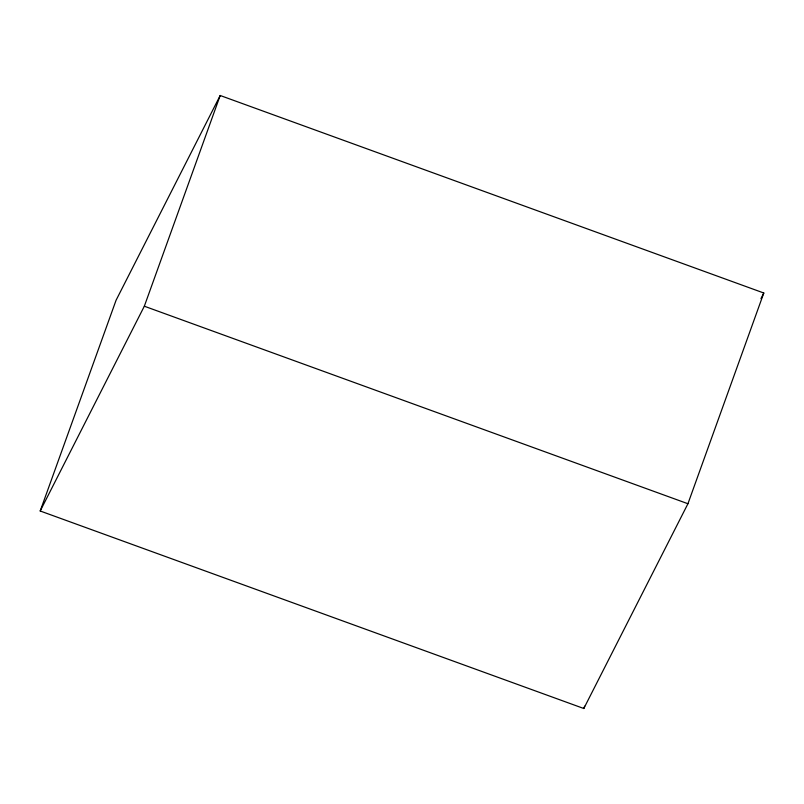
<?xml version="1.0" encoding="UTF-8"?>
<svg xmlns="http://www.w3.org/2000/svg" width="804" height="804" viewBox="0 0 804 804"><rect width="100%" height="100%" fill="white"/><g stroke="black" fill="none" stroke-linecap="round" stroke-linejoin="round"><path stroke-width="1.21" d="M40.2 510.992L116.067 300.264L220.195 95.495L763.8 293.008L687.933 503.736L583.804 708.505L40.2 510.992L144.328 306.213L220.195 95.495M583.804 708.505L584.659 706.153M760.956 298.606L763.8 293.008M144.328 306.213L687.933 503.736"/></g></svg>
